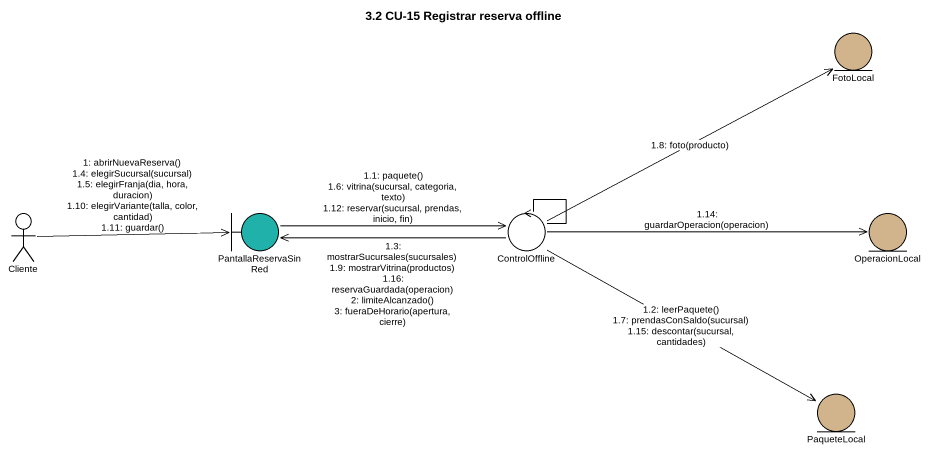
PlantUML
@startuml
title 3.2 CU-15 Registrar reserva offline
entity FotoLocal #D2B48C
actor Cliente
boundary PantallaReservaSinRed #20B2AA
control ControlOffline
entity OperacionLocal #D2B48C
entity PaqueteLocal #D2B48C
ControlOffline -- ControlOffline
Cliente -right-> PantallaReservaSinRed : 1: abrirNuevaReserva()\n1.4: elegirSucursal(sucursal)\n1.5: elegirFranja(dia, hora, duracion)\n1.10: elegirVariante(talla, color, cantidad)\n1.11: guardar()
PantallaReservaSinRed -right-> ControlOffline : 1.1: paquete()\n1.6: vitrina(sucursal, categoria, texto)\n1.12: reservar(sucursal, prendas, inicio, fin)
ControlOffline -right-> PaqueteLocal : 1.2: leerPaquete()\n1.7: prendasConSaldo(sucursal)\n1.15: descontar(sucursal, cantidades)
ControlOffline -left-> PantallaReservaSinRed : 1.3: mostrarSucursales(sucursales)\n1.9: mostrarVitrina(productos)\n1.16: reservaGuardada(operacion)\n2: limiteAlcanzado()\n3: fueraDeHorario(apertura, cierre)
ControlOffline -right-> FotoLocal : 1.8: foto(producto)
ControlOffline -right-> OperacionLocal : 1.14: guardarOperacion(operacion)
@enduml
